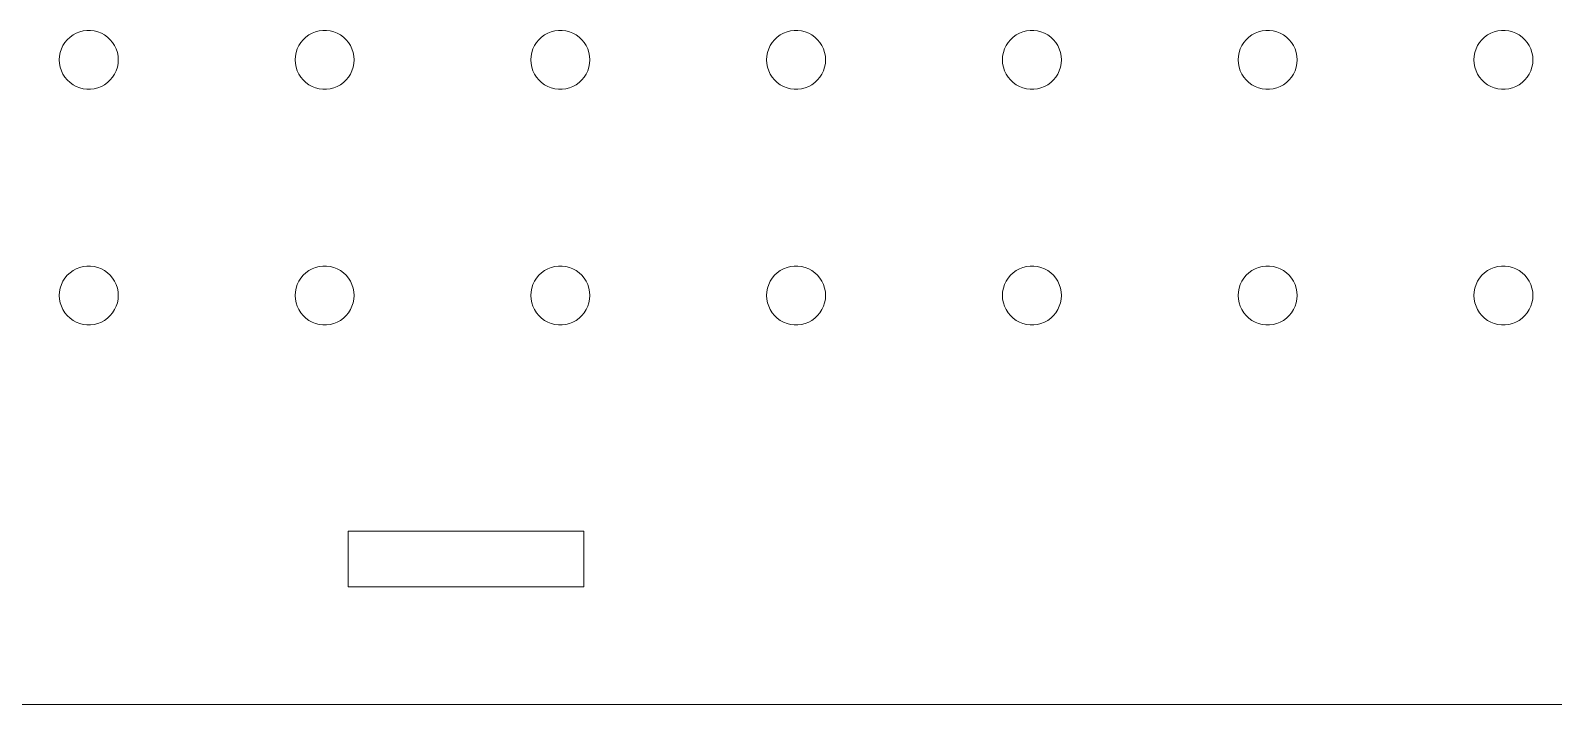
# Model space of a CAD drawing. Header units: millimetres. Extents: x -349 to 349, y -196 to 240.
# Drawn here: x 19.1 to 183.2, y -196.5 to -123.8 of the extents above; entities that cross this region are included whole.
import ezdxf

# ---------------------------------------------------------------- set-up
doc = ezdxf.new("R2010")
doc.units = ezdxf.units.MM
doc.layers.get('0').update_dxf_attribs({"linetype": 'CONTINUOUS', "lineweight": 0})

msp = doc.modelspace()

# ---------------------------------------------------------------- linework, layer by layer
for p, q in [((23.086, -124.827), (23.376, -124.554)), ((23.376, -124.554), (23.699, -124.319)), ((23.699, -124.319), (24.048, -124.127)), ((24.048, -124.127), (24.419, -123.98)), ((24.419, -123.98), (24.805, -123.881)), ((24.805, -123.881), (25.201, -123.831)), ((25.201, -123.831), (25.599, -123.831)), ((25.599, -123.831), (25.995, -123.881)), ((25.995, -123.881), (26.381, -123.98)), ((26.381, -123.98), (26.752, -124.127)), ((26.752, -124.127), (27.101, -124.319)), ((27.101, -124.319), (27.424, -124.554)), ((27.424, -124.554), (27.714, -124.827)), ((48.486, -124.827), (48.776, -124.554)), ((48.776, -124.554), (49.099, -124.319)), ((49.099, -124.319), (49.448, -124.127)), ((49.448, -124.127), (49.819, -123.98)), ((49.819, -123.98), (50.205, -123.881)), ((50.205, -123.881), (50.601, -123.831)), ((50.601, -123.831), (50.999, -123.831)), ((50.999, -123.831), (51.395, -123.881)), ((51.395, -123.881), (51.781, -123.98)), ((51.781, -123.98), (52.152, -124.127)), ((52.152, -124.127), (52.501, -124.319)), ((52.501, -124.319), (52.824, -124.554)), ((52.824, -124.554), (53.114, -124.827)), ((73.886, -124.827), (74.176, -124.554)), ((74.176, -124.554), (74.499, -124.319)), ((74.499, -124.319), (74.848, -124.127)), ((74.848, -124.127), (75.219, -123.98)), ((75.219, -123.98), (75.605, -123.881)), ((75.605, -123.881), (76.001, -123.831)), ((76.001, -123.831), (76.399, -123.831)), ((76.399, -123.831), (76.795, -123.881)), ((76.795, -123.881), (77.181, -123.98)), ((77.181, -123.98), (77.552, -124.127)), ((77.552, -124.127), (77.901, -124.319)), ((77.901, -124.319), (78.224, -124.554)), ((78.224, -124.554), (78.514, -124.827)), ((99.286, -124.827), (99.576, -124.554)), ((99.576, -124.554), (99.899, -124.319)), ((99.899, -124.319), (100.248, -124.127)), ((100.248, -124.127), (100.619, -123.98)), ((100.619, -123.98), (101.005, -123.881)), ((101.005, -123.881), (101.401, -123.831)), ((101.401, -123.831), (101.799, -123.831)), ((101.799, -123.831), (102.195, -123.881)), ((102.195, -123.881), (102.581, -123.98)), ((102.581, -123.98), (102.952, -124.127)), ((102.952, -124.127), (103.301, -124.319)), ((103.301, -124.319), (103.624, -124.554)), ((103.624, -124.554), (103.914, -124.827)), ((124.686, -124.827), (124.976, -124.554)), ((124.976, -124.554), (125.299, -124.319)), ((125.299, -124.319), (125.648, -124.127)), ((125.648, -124.127), (126.019, -123.98)), ((126.019, -123.98), (126.405, -123.881)), ((126.405, -123.881), (126.801, -123.831)), ((126.801, -123.831), (127.199, -123.831)), ((127.199, -123.831), (127.595, -123.881)), ((127.595, -123.881), (127.981, -123.98)), ((127.981, -123.98), (128.352, -124.127)), ((128.352, -124.127), (128.701, -124.319)), ((128.701, -124.319), (129.024, -124.554)), ((129.024, -124.554), (129.314, -124.827)), ((150.086, -124.827), (150.376, -124.554)), ((150.376, -124.554), (150.699, -124.319)), ((150.699, -124.319), (151.048, -124.127)), ((151.048, -124.127), (151.419, -123.98)), ((151.419, -123.98), (151.805, -123.881)), ((151.805, -123.881), (152.201, -123.831)), ((152.201, -123.831), (152.599, -123.831)), ((152.599, -123.831), (152.995, -123.881)), ((152.995, -123.881), (153.381, -123.98)), ((153.381, -123.98), (153.752, -124.127)), ((153.752, -124.127), (154.101, -124.319)), ((154.101, -124.319), (154.424, -124.554)), ((154.424, -124.554), (154.714, -124.827)), ((175.486, -124.827), (175.776, -124.554)), ((175.776, -124.554), (176.099, -124.319)), ((176.099, -124.319), (176.448, -124.127)), ((176.448, -124.127), (176.819, -123.98)), ((176.819, -123.98), (177.205, -123.881)), ((177.205, -123.881), (177.601, -123.831)), ((177.601, -123.831), (177.999, -123.831)), ((177.999, -123.831), (178.395, -123.881)), ((178.395, -123.881), (178.781, -123.98)), ((178.781, -123.98), (179.152, -124.127)), ((179.152, -124.127), (179.501, -124.319)), ((179.501, -124.319), (179.824, -124.554)), ((179.824, -124.554), (180.114, -124.827)), ((22.25, -126.602), (22.325, -126.21)), ((22.325, -126.21), (22.448, -125.831)), ((22.448, -125.831), (22.618, -125.47)), ((22.618, -125.47), (22.831, -125.134)), ((22.831, -125.134), (23.086, -124.827)), ((27.714, -124.827), (27.969, -125.134)), ((27.969, -125.134), (28.182, -125.47)), ((28.182, -125.47), (28.352, -125.831)), ((28.352, -125.831), (28.475, -126.21)), ((28.475, -126.21), (28.55, -126.602)), ((47.65, -126.602), (47.725, -126.21)), ((47.725, -126.21), (47.848, -125.831)), ((47.848, -125.831), (48.018, -125.47)), ((48.018, -125.47), (48.231, -125.134)), ((48.231, -125.134), (48.486, -124.827)), ((53.114, -124.827), (53.369, -125.134)), ((53.369, -125.134), (53.582, -125.47)), ((53.582, -125.47), (53.752, -125.831)), ((53.752, -125.831), (53.875, -126.21)), ((53.875, -126.21), (53.95, -126.602)), ((73.05, -126.602), (73.125, -126.21)), ((73.125, -126.21), (73.248, -125.831)), ((73.248, -125.831), (73.418, -125.47)), ((73.418, -125.47), (73.631, -125.134)), ((73.631, -125.134), (73.886, -124.827)), ((78.514, -124.827), (78.769, -125.134)), ((78.769, -125.134), (78.982, -125.47)), ((78.982, -125.47), (79.152, -125.831)), ((79.152, -125.831), (79.275, -126.21)), ((79.275, -126.21), (79.35, -126.602)), ((98.45, -126.602), (98.525, -126.21)), ((98.525, -126.21), (98.648, -125.831)), ((98.648, -125.831), (98.818, -125.47)), ((98.818, -125.47), (99.031, -125.134)), ((99.031, -125.134), (99.286, -124.827)), ((103.914, -124.827), (104.169, -125.134)), ((104.169, -125.134), (104.382, -125.47)), ((104.382, -125.47), (104.552, -125.831)), ((104.552, -125.831), (104.675, -126.21)), ((104.675, -126.21), (104.75, -126.602)), ((123.85, -126.602), (123.925, -126.21)), ((123.925, -126.21), (124.048, -125.831)), ((124.048, -125.831), (124.218, -125.47)), ((124.218, -125.47), (124.431, -125.134)), ((124.431, -125.134), (124.686, -124.827)), ((129.314, -124.827), (129.569, -125.134)), ((129.569, -125.134), (129.782, -125.47)), ((129.782, -125.47), (129.952, -125.831)), ((129.952, -125.831), (130.075, -126.21)), ((130.075, -126.21), (130.15, -126.602)), ((149.25, -126.602), (149.325, -126.21)), ((149.325, -126.21), (149.448, -125.831)), ((149.448, -125.831), (149.618, -125.47)), ((149.618, -125.47), (149.831, -125.134)), ((149.831, -125.134), (150.086, -124.827)), ((154.714, -124.827), (154.969, -125.134)), ((154.969, -125.134), (155.182, -125.47)), ((155.182, -125.47), (155.352, -125.831)), ((155.352, -125.831), (155.475, -126.21)), ((155.475, -126.21), (155.55, -126.602)), ((174.65, -126.602), (174.725, -126.21)), ((174.725, -126.21), (174.848, -125.831)), ((174.848, -125.831), (175.018, -125.47)), ((175.018, -125.47), (175.231, -125.134)), ((175.231, -125.134), (175.486, -124.827)), ((180.114, -124.827), (180.369, -125.134)), ((180.369, -125.134), (180.582, -125.47)), ((180.582, -125.47), (180.752, -125.831)), ((180.752, -125.831), (180.875, -126.21)), ((180.875, -126.21), (180.95, -126.602)), ((22.225, -127), (22.25, -126.602)), ((22.25, -127.398), (22.225, -127)), ((22.325, -127.79), (22.25, -127.398)), ((22.448, -128.169), (22.325, -127.79)), ((28.475, -127.79), (28.352, -128.169)), ((28.55, -127.398), (28.475, -127.79)), ((28.55, -126.602), (28.575, -127)), ((28.575, -127), (28.55, -127.398)), ((47.625, -127), (47.65, -126.602)), ((47.65, -127.398), (47.625, -127)), ((47.725, -127.79), (47.65, -127.398)), ((47.848, -128.169), (47.725, -127.79)), ((53.875, -127.79), (53.752, -128.169)), ((53.95, -127.398), (53.875, -127.79)), ((53.95, -126.602), (53.975, -127)), ((53.975, -127), (53.95, -127.398)), ((73.025, -127), (73.05, -126.602)), ((73.05, -127.398), (73.025, -127)), ((73.125, -127.79), (73.05, -127.398)), ((73.248, -128.169), (73.125, -127.79)), ((79.275, -127.79), (79.152, -128.169)), ((79.35, -127.398), (79.275, -127.79)), ((79.35, -126.602), (79.375, -127)), ((79.375, -127), (79.35, -127.398)), ((98.425, -127), (98.45, -126.602)), ((98.45, -127.398), (98.425, -127)), ((98.525, -127.79), (98.45, -127.398)), ((98.648, -128.169), (98.525, -127.79)), ((104.675, -127.79), (104.552, -128.169)), ((104.75, -127.398), (104.675, -127.79)), ((104.75, -126.602), (104.775, -127)), ((104.775, -127), (104.75, -127.398)), ((123.825, -127), (123.85, -126.602)), ((123.85, -127.398), (123.825, -127)), ((123.925, -127.79), (123.85, -127.398)), ((124.048, -128.169), (123.925, -127.79)), ((130.075, -127.79), (129.952, -128.169)), ((130.15, -127.398), (130.075, -127.79)), ((130.15, -126.602), (130.175, -127)), ((130.175, -127), (130.15, -127.398)), ((149.225, -127), (149.25, -126.602)), ((149.25, -127.398), (149.225, -127)), ((149.325, -127.79), (149.25, -127.398)), ((149.448, -128.169), (149.325, -127.79)), ((155.475, -127.79), (155.352, -128.169)), ((155.55, -127.398), (155.475, -127.79)), ((155.55, -126.602), (155.575, -127)), ((155.575, -127), (155.55, -127.398)), ((174.625, -127), (174.65, -126.602)), ((174.65, -127.398), (174.625, -127)), ((174.725, -127.79), (174.65, -127.398)), ((174.848, -128.169), (174.725, -127.79)), ((180.875, -127.79), (180.752, -128.169)), ((180.95, -127.398), (180.875, -127.79)), ((180.95, -126.602), (180.975, -127)), ((180.975, -127), (180.95, -127.398)), ((22.618, -128.53), (22.448, -128.169)), ((22.831, -128.866), (22.618, -128.53)), ((23.086, -129.173), (22.831, -128.866)), ((23.376, -129.446), (23.086, -129.173)), ((23.699, -129.681), (23.376, -129.446)), ((27.424, -129.446), (27.101, -129.681)), ((27.714, -129.173), (27.424, -129.446)), ((27.969, -128.866), (27.714, -129.173)), ((28.182, -128.53), (27.969, -128.866)), ((28.352, -128.169), (28.182, -128.53)), ((48.018, -128.53), (47.848, -128.169)), ((48.231, -128.866), (48.018, -128.53)), ((48.486, -129.173), (48.231, -128.866)), ((48.776, -129.446), (48.486, -129.173)), ((49.099, -129.681), (48.776, -129.446)), ((52.824, -129.446), (52.501, -129.681)), ((53.114, -129.173), (52.824, -129.446)), ((53.369, -128.866), (53.114, -129.173)), ((53.582, -128.53), (53.369, -128.866)), ((53.752, -128.169), (53.582, -128.53)), ((73.418, -128.53), (73.248, -128.169)), ((73.631, -128.866), (73.418, -128.53)), ((73.886, -129.173), (73.631, -128.866)), ((74.176, -129.446), (73.886, -129.173)), ((74.499, -129.681), (74.176, -129.446)), ((78.224, -129.446), (77.901, -129.681)), ((78.514, -129.173), (78.224, -129.446)), ((78.769, -128.866), (78.514, -129.173)), ((78.982, -128.53), (78.769, -128.866)), ((79.152, -128.169), (78.982, -128.53)), ((98.818, -128.53), (98.648, -128.169)), ((99.031, -128.866), (98.818, -128.53)), ((99.286, -129.173), (99.031, -128.866)), ((99.576, -129.446), (99.286, -129.173)), ((99.899, -129.681), (99.576, -129.446)), ((103.624, -129.446), (103.301, -129.681)), ((103.914, -129.173), (103.624, -129.446)), ((104.169, -128.866), (103.914, -129.173)), ((104.382, -128.53), (104.169, -128.866)), ((104.552, -128.169), (104.382, -128.53)), ((124.218, -128.53), (124.048, -128.169)), ((124.431, -128.866), (124.218, -128.53)), ((124.686, -129.173), (124.431, -128.866)), ((124.976, -129.446), (124.686, -129.173)), ((125.299, -129.681), (124.976, -129.446)), ((129.024, -129.446), (128.701, -129.681)), ((129.314, -129.173), (129.024, -129.446)), ((129.569, -128.866), (129.314, -129.173)), ((129.782, -128.53), (129.569, -128.866)), ((129.952, -128.169), (129.782, -128.53)), ((149.618, -128.53), (149.448, -128.169)), ((149.831, -128.866), (149.618, -128.53)), ((150.086, -129.173), (149.831, -128.866)), ((150.376, -129.446), (150.086, -129.173)), ((150.699, -129.681), (150.376, -129.446)), ((154.424, -129.446), (154.101, -129.681)), ((154.714, -129.173), (154.424, -129.446)), ((154.969, -128.866), (154.714, -129.173)), ((155.182, -128.53), (154.969, -128.866)), ((155.352, -128.169), (155.182, -128.53)), ((175.018, -128.53), (174.848, -128.169)), ((175.231, -128.866), (175.018, -128.53)), ((175.486, -129.173), (175.231, -128.866)), ((175.776, -129.446), (175.486, -129.173)), ((176.099, -129.681), (175.776, -129.446)), ((179.824, -129.446), (179.501, -129.681)), ((180.114, -129.173), (179.824, -129.446)), ((180.369, -128.866), (180.114, -129.173)), ((180.582, -128.53), (180.369, -128.866)), ((180.752, -128.169), (180.582, -128.53)), ((24.048, -129.873), (23.699, -129.681)), ((24.419, -130.02), (24.048, -129.873)), ((24.805, -130.119), (24.419, -130.02)), ((25.201, -130.169), (24.805, -130.119)), ((25.599, -130.169), (25.201, -130.169)), ((25.995, -130.119), (25.599, -130.169)), ((26.381, -130.02), (25.995, -130.119)), ((26.752, -129.873), (26.381, -130.02)), ((27.101, -129.681), (26.752, -129.873)), ((49.448, -129.873), (49.099, -129.681)), ((49.819, -130.02), (49.448, -129.873)), ((50.205, -130.119), (49.819, -130.02)), ((50.601, -130.169), (50.205, -130.119)), ((50.999, -130.169), (50.601, -130.169)), ((51.395, -130.119), (50.999, -130.169)), ((51.781, -130.02), (51.395, -130.119)), ((52.152, -129.873), (51.781, -130.02)), ((52.501, -129.681), (52.152, -129.873)), ((74.848, -129.873), (74.499, -129.681)), ((75.219, -130.02), (74.848, -129.873)), ((75.605, -130.119), (75.219, -130.02)), ((76.001, -130.169), (75.605, -130.119)), ((76.399, -130.169), (76.001, -130.169)), ((76.795, -130.119), (76.399, -130.169)), ((77.181, -130.02), (76.795, -130.119)), ((77.552, -129.873), (77.181, -130.02)), ((77.901, -129.681), (77.552, -129.873)), ((100.248, -129.873), (99.899, -129.681)), ((100.619, -130.02), (100.248, -129.873)), ((101.005, -130.119), (100.619, -130.02)), ((101.401, -130.169), (101.005, -130.119)), ((101.799, -130.169), (101.401, -130.169)), ((102.195, -130.119), (101.799, -130.169)), ((102.581, -130.02), (102.195, -130.119)), ((102.952, -129.873), (102.581, -130.02)), ((103.301, -129.681), (102.952, -129.873)), ((125.648, -129.873), (125.299, -129.681)), ((126.019, -130.02), (125.648, -129.873)), ((126.405, -130.119), (126.019, -130.02)), ((126.801, -130.169), (126.405, -130.119)), ((127.199, -130.169), (126.801, -130.169)), ((127.595, -130.119), (127.199, -130.169)), ((127.981, -130.02), (127.595, -130.119)), ((128.352, -129.873), (127.981, -130.02)), ((128.701, -129.681), (128.352, -129.873)), ((151.048, -129.873), (150.699, -129.681)), ((151.419, -130.02), (151.048, -129.873)), ((151.805, -130.119), (151.419, -130.02)), ((152.201, -130.169), (151.805, -130.119)), ((152.599, -130.169), (152.201, -130.169)), ((152.995, -130.119), (152.599, -130.169)), ((153.381, -130.02), (152.995, -130.119)), ((153.752, -129.873), (153.381, -130.02)), ((154.101, -129.681), (153.752, -129.873)), ((176.448, -129.873), (176.099, -129.681)), ((176.819, -130.02), (176.448, -129.873)), ((177.205, -130.119), (176.819, -130.02)), ((177.601, -130.169), (177.205, -130.119)), ((177.999, -130.169), (177.601, -130.169)), ((178.395, -130.119), (177.999, -130.169)), ((178.781, -130.02), (178.395, -130.119)), ((179.152, -129.873), (178.781, -130.02)), ((179.501, -129.681), (179.152, -129.873)), ((24.419, -149.38), (24.805, -149.281)), ((24.805, -149.281), (25.201, -149.231)), ((25.201, -149.231), (25.599, -149.231)), ((25.599, -149.231), (25.995, -149.281)), ((25.995, -149.281), (26.381, -149.38)), ((49.819, -149.38), (50.205, -149.281)), ((50.205, -149.281), (50.601, -149.231)), ((50.601, -149.231), (50.999, -149.231)), ((50.999, -149.231), (51.395, -149.281)), ((51.395, -149.281), (51.781, -149.38)), ((75.219, -149.38), (75.605, -149.281)), ((75.605, -149.281), (76.001, -149.231)), ((76.001, -149.231), (76.399, -149.231)), ((76.399, -149.231), (76.795, -149.281)), ((76.795, -149.281), (77.181, -149.38)), ((100.619, -149.38), (101.005, -149.281)), ((101.005, -149.281), (101.401, -149.231)), ((101.401, -149.231), (101.799, -149.231)), ((101.799, -149.231), (102.195, -149.281)), ((102.195, -149.281), (102.581, -149.38)), ((126.019, -149.38), (126.405, -149.281)), ((126.405, -149.281), (126.801, -149.231)), ((126.801, -149.231), (127.199, -149.231)), ((127.199, -149.231), (127.595, -149.281)), ((127.595, -149.281), (127.981, -149.38)), ((151.419, -149.38), (151.805, -149.281)), ((151.805, -149.281), (152.201, -149.231)), ((152.201, -149.231), (152.599, -149.231)), ((152.599, -149.231), (152.995, -149.281)), ((152.995, -149.281), (153.381, -149.38)), ((176.819, -149.38), (177.205, -149.281)), ((177.205, -149.281), (177.601, -149.231)), ((177.601, -149.231), (177.999, -149.231)), ((177.999, -149.231), (178.395, -149.281)), ((178.395, -149.281), (178.781, -149.38)), ((22.448, -151.231), (22.618, -150.87)), ((22.618, -150.87), (22.831, -150.534)), ((22.831, -150.534), (23.086, -150.227)), ((23.086, -150.227), (23.376, -149.954)), ((23.376, -149.954), (23.699, -149.719)), ((23.699, -149.719), (24.048, -149.527)), ((24.048, -149.527), (24.419, -149.38)), ((26.381, -149.38), (26.752, -149.527)), ((26.752, -149.527), (27.101, -149.719)), ((27.101, -149.719), (27.424, -149.954)), ((27.424, -149.954), (27.714, -150.227)), ((27.714, -150.227), (27.969, -150.534)), ((27.969, -150.534), (28.182, -150.87)), ((28.182, -150.87), (28.352, -151.231)), ((47.848, -151.231), (48.018, -150.87)), ((48.018, -150.87), (48.231, -150.534)), ((48.231, -150.534), (48.486, -150.227)), ((48.486, -150.227), (48.776, -149.954)), ((48.776, -149.954), (49.099, -149.719)), ((49.099, -149.719), (49.448, -149.527)), ((49.448, -149.527), (49.819, -149.38)), ((51.781, -149.38), (52.152, -149.527)), ((52.152, -149.527), (52.501, -149.719)), ((52.501, -149.719), (52.824, -149.954)), ((52.824, -149.954), (53.114, -150.227)), ((53.114, -150.227), (53.369, -150.534)), ((53.369, -150.534), (53.582, -150.87)), ((53.582, -150.87), (53.752, -151.231)), ((73.248, -151.231), (73.418, -150.87)), ((73.418, -150.87), (73.631, -150.534)), ((73.631, -150.534), (73.886, -150.227)), ((73.886, -150.227), (74.176, -149.954)), ((74.176, -149.954), (74.499, -149.719)), ((74.499, -149.719), (74.848, -149.527)), ((74.848, -149.527), (75.219, -149.38)), ((77.181, -149.38), (77.552, -149.527)), ((77.552, -149.527), (77.901, -149.719)), ((77.901, -149.719), (78.224, -149.954)), ((78.224, -149.954), (78.514, -150.227)), ((78.514, -150.227), (78.769, -150.534)), ((78.769, -150.534), (78.982, -150.87)), ((78.982, -150.87), (79.152, -151.231)), ((98.648, -151.231), (98.818, -150.87)), ((98.818, -150.87), (99.031, -150.534)), ((99.031, -150.534), (99.286, -150.227)), ((99.286, -150.227), (99.576, -149.954)), ((99.576, -149.954), (99.899, -149.719)), ((99.899, -149.719), (100.248, -149.527)), ((100.248, -149.527), (100.619, -149.38)), ((102.581, -149.38), (102.952, -149.527)), ((102.952, -149.527), (103.301, -149.719)), ((103.301, -149.719), (103.624, -149.954)), ((103.624, -149.954), (103.914, -150.227)), ((103.914, -150.227), (104.169, -150.534)), ((104.169, -150.534), (104.382, -150.87)), ((104.382, -150.87), (104.552, -151.231)), ((124.048, -151.231), (124.218, -150.87)), ((124.218, -150.87), (124.431, -150.534)), ((124.431, -150.534), (124.686, -150.227)), ((124.686, -150.227), (124.976, -149.954)), ((124.976, -149.954), (125.299, -149.719)), ((125.299, -149.719), (125.648, -149.527)), ((125.648, -149.527), (126.019, -149.38)), ((127.981, -149.38), (128.352, -149.527)), ((128.352, -149.527), (128.701, -149.719)), ((128.701, -149.719), (129.024, -149.954)), ((129.024, -149.954), (129.314, -150.227)), ((129.314, -150.227), (129.569, -150.534)), ((129.569, -150.534), (129.782, -150.87)), ((129.782, -150.87), (129.952, -151.231)), ((149.448, -151.231), (149.618, -150.87)), ((149.618, -150.87), (149.831, -150.534)), ((149.831, -150.534), (150.086, -150.227)), ((150.086, -150.227), (150.376, -149.954)), ((150.376, -149.954), (150.699, -149.719)), ((150.699, -149.719), (151.048, -149.527)), ((151.048, -149.527), (151.419, -149.38)), ((153.381, -149.38), (153.752, -149.527)), ((153.752, -149.527), (154.101, -149.719)), ((154.101, -149.719), (154.424, -149.954)), ((154.424, -149.954), (154.714, -150.227)), ((154.714, -150.227), (154.969, -150.534)), ((154.969, -150.534), (155.182, -150.87)), ((155.182, -150.87), (155.352, -151.231)), ((174.848, -151.231), (175.018, -150.87)), ((175.018, -150.87), (175.231, -150.534)), ((175.231, -150.534), (175.486, -150.227)), ((175.486, -150.227), (175.776, -149.954)), ((175.776, -149.954), (176.099, -149.719)), ((176.099, -149.719), (176.448, -149.527)), ((176.448, -149.527), (176.819, -149.38)), ((178.781, -149.38), (179.152, -149.527)), ((179.152, -149.527), (179.501, -149.719)), ((179.501, -149.719), (179.824, -149.954)), ((179.824, -149.954), (180.114, -150.227)), ((180.114, -150.227), (180.369, -150.534)), ((180.369, -150.534), (180.582, -150.87)), ((180.582, -150.87), (180.752, -151.231)), ((22.225, -152.4), (22.25, -152.002)), ((22.25, -152.798), (22.225, -152.4)), ((22.25, -152.002), (22.325, -151.61)), ((22.325, -151.61), (22.448, -151.231)), ((28.352, -151.231), (28.475, -151.61)), ((28.475, -151.61), (28.55, -152.002)), ((28.55, -152.002), (28.575, -152.4)), ((28.575, -152.4), (28.55, -152.798)), ((47.625, -152.4), (47.65, -152.002)), ((47.65, -152.798), (47.625, -152.4)), ((47.65, -152.002), (47.725, -151.61)), ((47.725, -151.61), (47.848, -151.231)), ((53.752, -151.231), (53.875, -151.61)), ((53.875, -151.61), (53.95, -152.002)), ((53.95, -152.002), (53.975, -152.4)), ((53.975, -152.4), (53.95, -152.798)), ((73.025, -152.4), (73.05, -152.002)), ((73.05, -152.798), (73.025, -152.4)), ((73.05, -152.002), (73.125, -151.61)), ((73.125, -151.61), (73.248, -151.231)), ((79.152, -151.231), (79.275, -151.61)), ((79.275, -151.61), (79.35, -152.002)), ((79.35, -152.002), (79.375, -152.4)), ((79.375, -152.4), (79.35, -152.798)), ((98.425, -152.4), (98.45, -152.002)), ((98.45, -152.798), (98.425, -152.4)), ((98.45, -152.002), (98.525, -151.61)), ((98.525, -151.61), (98.648, -151.231)), ((104.552, -151.231), (104.675, -151.61)), ((104.675, -151.61), (104.75, -152.002)), ((104.75, -152.002), (104.775, -152.4)), ((104.775, -152.4), (104.75, -152.798)), ((123.825, -152.4), (123.85, -152.002)), ((123.85, -152.798), (123.825, -152.4)), ((123.85, -152.002), (123.925, -151.61)), ((123.925, -151.61), (124.048, -151.231)), ((129.952, -151.231), (130.075, -151.61)), ((130.075, -151.61), (130.15, -152.002)), ((130.15, -152.002), (130.175, -152.4)), ((130.175, -152.4), (130.15, -152.798)), ((149.225, -152.4), (149.25, -152.002)), ((149.25, -152.798), (149.225, -152.4)), ((149.25, -152.002), (149.325, -151.61)), ((149.325, -151.61), (149.448, -151.231)), ((155.352, -151.231), (155.475, -151.61)), ((155.475, -151.61), (155.55, -152.002)), ((155.55, -152.002), (155.575, -152.4)), ((155.575, -152.4), (155.55, -152.798)), ((174.625, -152.4), (174.65, -152.002)), ((174.65, -152.798), (174.625, -152.4)), ((174.65, -152.002), (174.725, -151.61)), ((174.725, -151.61), (174.848, -151.231)), ((180.752, -151.231), (180.875, -151.61)), ((180.875, -151.61), (180.95, -152.002)), ((180.95, -152.002), (180.975, -152.4)), ((180.975, -152.4), (180.95, -152.798)), ((22.325, -153.19), (22.25, -152.798)), ((22.448, -153.569), (22.325, -153.19)), ((22.618, -153.93), (22.448, -153.569)), ((22.831, -154.266), (22.618, -153.93)), ((28.182, -153.93), (27.969, -154.266)), ((28.352, -153.569), (28.182, -153.93)), ((28.475, -153.19), (28.352, -153.569)), ((28.55, -152.798), (28.475, -153.19)), ((47.725, -153.19), (47.65, -152.798)), ((47.848, -153.569), (47.725, -153.19)), ((48.018, -153.93), (47.848, -153.569)), ((48.231, -154.266), (48.018, -153.93)), ((53.582, -153.93), (53.369, -154.266)), ((53.752, -153.569), (53.582, -153.93)), ((53.875, -153.19), (53.752, -153.569)), ((53.95, -152.798), (53.875, -153.19)), ((73.125, -153.19), (73.05, -152.798)), ((73.248, -153.569), (73.125, -153.19)), ((73.418, -153.93), (73.248, -153.569)), ((73.631, -154.266), (73.418, -153.93)), ((78.982, -153.93), (78.769, -154.266)), ((79.152, -153.569), (78.982, -153.93)), ((79.275, -153.19), (79.152, -153.569)), ((79.35, -152.798), (79.275, -153.19)), ((98.525, -153.19), (98.45, -152.798)), ((98.648, -153.569), (98.525, -153.19)), ((98.818, -153.93), (98.648, -153.569)), ((99.031, -154.266), (98.818, -153.93)), ((104.382, -153.93), (104.169, -154.266)), ((104.552, -153.569), (104.382, -153.93)), ((104.675, -153.19), (104.552, -153.569)), ((104.75, -152.798), (104.675, -153.19)), ((123.925, -153.19), (123.85, -152.798)), ((124.048, -153.569), (123.925, -153.19)), ((124.218, -153.93), (124.048, -153.569)), ((124.431, -154.266), (124.218, -153.93)), ((129.782, -153.93), (129.569, -154.266)), ((129.952, -153.569), (129.782, -153.93)), ((130.075, -153.19), (129.952, -153.569)), ((130.15, -152.798), (130.075, -153.19)), ((149.325, -153.19), (149.25, -152.798)), ((149.448, -153.569), (149.325, -153.19)), ((149.618, -153.93), (149.448, -153.569)), ((149.831, -154.266), (149.618, -153.93)), ((155.182, -153.93), (154.969, -154.266)), ((155.352, -153.569), (155.182, -153.93)), ((155.475, -153.19), (155.352, -153.569)), ((155.55, -152.798), (155.475, -153.19)), ((174.725, -153.19), (174.65, -152.798)), ((174.848, -153.569), (174.725, -153.19)), ((175.018, -153.93), (174.848, -153.569)), ((175.231, -154.266), (175.018, -153.93)), ((180.582, -153.93), (180.369, -154.266)), ((180.752, -153.569), (180.582, -153.93)), ((180.875, -153.19), (180.752, -153.569)), ((180.95, -152.798), (180.875, -153.19)), ((23.086, -154.573), (22.831, -154.266)), ((23.376, -154.846), (23.086, -154.573)), ((23.699, -155.081), (23.376, -154.846)), ((24.048, -155.273), (23.699, -155.081)), ((24.419, -155.42), (24.048, -155.273)), ((24.805, -155.519), (24.419, -155.42)), ((25.201, -155.569), (24.805, -155.519)), ((25.599, -155.569), (25.201, -155.569)), ((25.995, -155.519), (25.599, -155.569)), ((26.381, -155.42), (25.995, -155.519)), ((26.752, -155.273), (26.381, -155.42)), ((27.101, -155.081), (26.752, -155.273)), ((27.424, -154.846), (27.101, -155.081)), ((27.714, -154.573), (27.424, -154.846)), ((27.969, -154.266), (27.714, -154.573)), ((48.486, -154.573), (48.231, -154.266)), ((48.776, -154.846), (48.486, -154.573)), ((49.099, -155.081), (48.776, -154.846)), ((49.448, -155.273), (49.099, -155.081)), ((49.819, -155.42), (49.448, -155.273)), ((50.205, -155.519), (49.819, -155.42)), ((50.601, -155.569), (50.205, -155.519)), ((50.999, -155.569), (50.601, -155.569)), ((51.395, -155.519), (50.999, -155.569)), ((51.781, -155.42), (51.395, -155.519)), ((52.152, -155.273), (51.781, -155.42)), ((52.501, -155.081), (52.152, -155.273)), ((52.824, -154.846), (52.501, -155.081)), ((53.114, -154.573), (52.824, -154.846)), ((53.369, -154.266), (53.114, -154.573)), ((73.886, -154.573), (73.631, -154.266)), ((74.176, -154.846), (73.886, -154.573)), ((74.499, -155.081), (74.176, -154.846)), ((74.848, -155.273), (74.499, -155.081)), ((75.219, -155.42), (74.848, -155.273)), ((75.605, -155.519), (75.219, -155.42)), ((76.001, -155.569), (75.605, -155.519)), ((76.399, -155.569), (76.001, -155.569)), ((76.795, -155.519), (76.399, -155.569)), ((77.181, -155.42), (76.795, -155.519)), ((77.552, -155.273), (77.181, -155.42)), ((77.901, -155.081), (77.552, -155.273)), ((78.224, -154.846), (77.901, -155.081)), ((78.514, -154.573), (78.224, -154.846)), ((78.769, -154.266), (78.514, -154.573)), ((99.286, -154.573), (99.031, -154.266)), ((99.576, -154.846), (99.286, -154.573)), ((99.899, -155.081), (99.576, -154.846)), ((100.248, -155.273), (99.899, -155.081)), ((100.619, -155.42), (100.248, -155.273)), ((101.005, -155.519), (100.619, -155.42)), ((101.401, -155.569), (101.005, -155.519)), ((101.799, -155.569), (101.401, -155.569)), ((102.195, -155.519), (101.799, -155.569)), ((102.581, -155.42), (102.195, -155.519)), ((102.952, -155.273), (102.581, -155.42)), ((103.301, -155.081), (102.952, -155.273)), ((103.624, -154.846), (103.301, -155.081)), ((103.914, -154.573), (103.624, -154.846)), ((104.169, -154.266), (103.914, -154.573)), ((124.686, -154.573), (124.431, -154.266)), ((124.976, -154.846), (124.686, -154.573)), ((125.299, -155.081), (124.976, -154.846)), ((125.648, -155.273), (125.299, -155.081)), ((126.019, -155.42), (125.648, -155.273)), ((126.405, -155.519), (126.019, -155.42)), ((126.801, -155.569), (126.405, -155.519)), ((127.199, -155.569), (126.801, -155.569)), ((127.595, -155.519), (127.199, -155.569)), ((127.981, -155.42), (127.595, -155.519)), ((128.352, -155.273), (127.981, -155.42)), ((128.701, -155.081), (128.352, -155.273)), ((129.024, -154.846), (128.701, -155.081)), ((129.314, -154.573), (129.024, -154.846)), ((129.569, -154.266), (129.314, -154.573)), ((150.086, -154.573), (149.831, -154.266)), ((150.376, -154.846), (150.086, -154.573)), ((150.699, -155.081), (150.376, -154.846)), ((151.048, -155.273), (150.699, -155.081)), ((151.419, -155.42), (151.048, -155.273)), ((151.805, -155.519), (151.419, -155.42)), ((152.201, -155.569), (151.805, -155.519)), ((152.599, -155.569), (152.201, -155.569)), ((152.995, -155.519), (152.599, -155.569)), ((153.381, -155.42), (152.995, -155.519)), ((153.752, -155.273), (153.381, -155.42)), ((154.101, -155.081), (153.752, -155.273)), ((154.424, -154.846), (154.101, -155.081)), ((154.714, -154.573), (154.424, -154.846)), ((154.969, -154.266), (154.714, -154.573)), ((175.486, -154.573), (175.231, -154.266)), ((175.776, -154.846), (175.486, -154.573)), ((176.099, -155.081), (175.776, -154.846)), ((176.448, -155.273), (176.099, -155.081)), ((176.819, -155.42), (176.448, -155.273)), ((177.205, -155.519), (176.819, -155.42)), ((177.601, -155.569), (177.205, -155.519)), ((177.999, -155.569), (177.601, -155.569)), ((178.395, -155.519), (177.999, -155.569)), ((178.781, -155.42), (178.395, -155.519)), ((179.152, -155.273), (178.781, -155.42)), ((179.501, -155.081), (179.152, -155.273)), ((179.824, -154.846), (179.501, -155.081)), ((180.114, -154.573), (179.824, -154.846)), ((180.369, -154.266), (180.114, -154.573)), ((53.34, -183.8), (53.34, -177.8)), ((53.34, -177.8), (78.74, -177.8)), ((78.74, -177.8), (78.74, -183.8)), ((78.74, -183.8), (53.34, -183.8)), ((342.55, -196.5), (-342.55, -196.5))]:
    msp.add_line(p, q)

doc.saveas('drawing.dxf')
